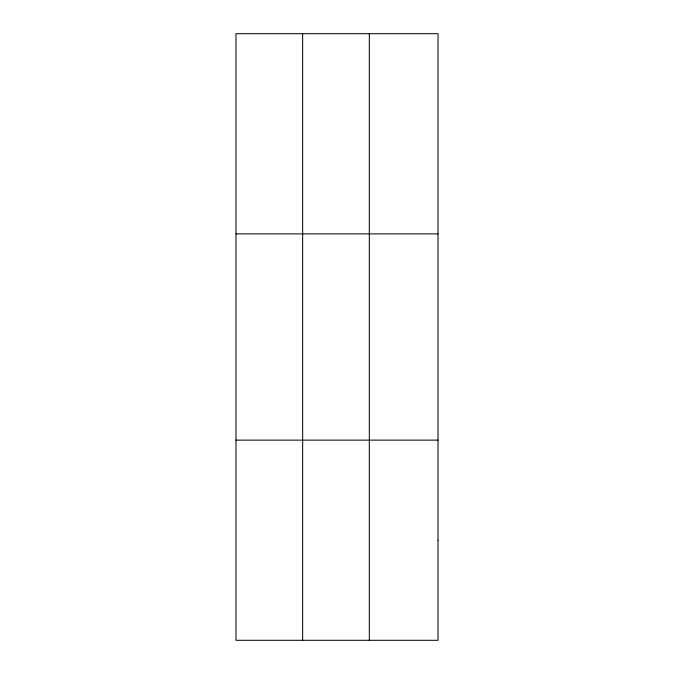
<?xml version="1.0" encoding="UTF-8"?>
<svg xmlns="http://www.w3.org/2000/svg" width="674" height="674" viewBox="0 0 674 674"><rect width="100%" height="100%" fill="white"/><g stroke="black" fill="none" stroke-linecap="round" stroke-linejoin="round"><path stroke-width="1.01" d="M369.327 33.7L369.327 640.3M235.967 233.878L438.033 233.878M235.967 440.122L438.033 440.122M302.651 33.7L302.651 640.3M438.033 540.211L438.033 640.3L235.967 640.3L235.967 33.7L438.033 33.7L438.033 540.211"/></g></svg>
